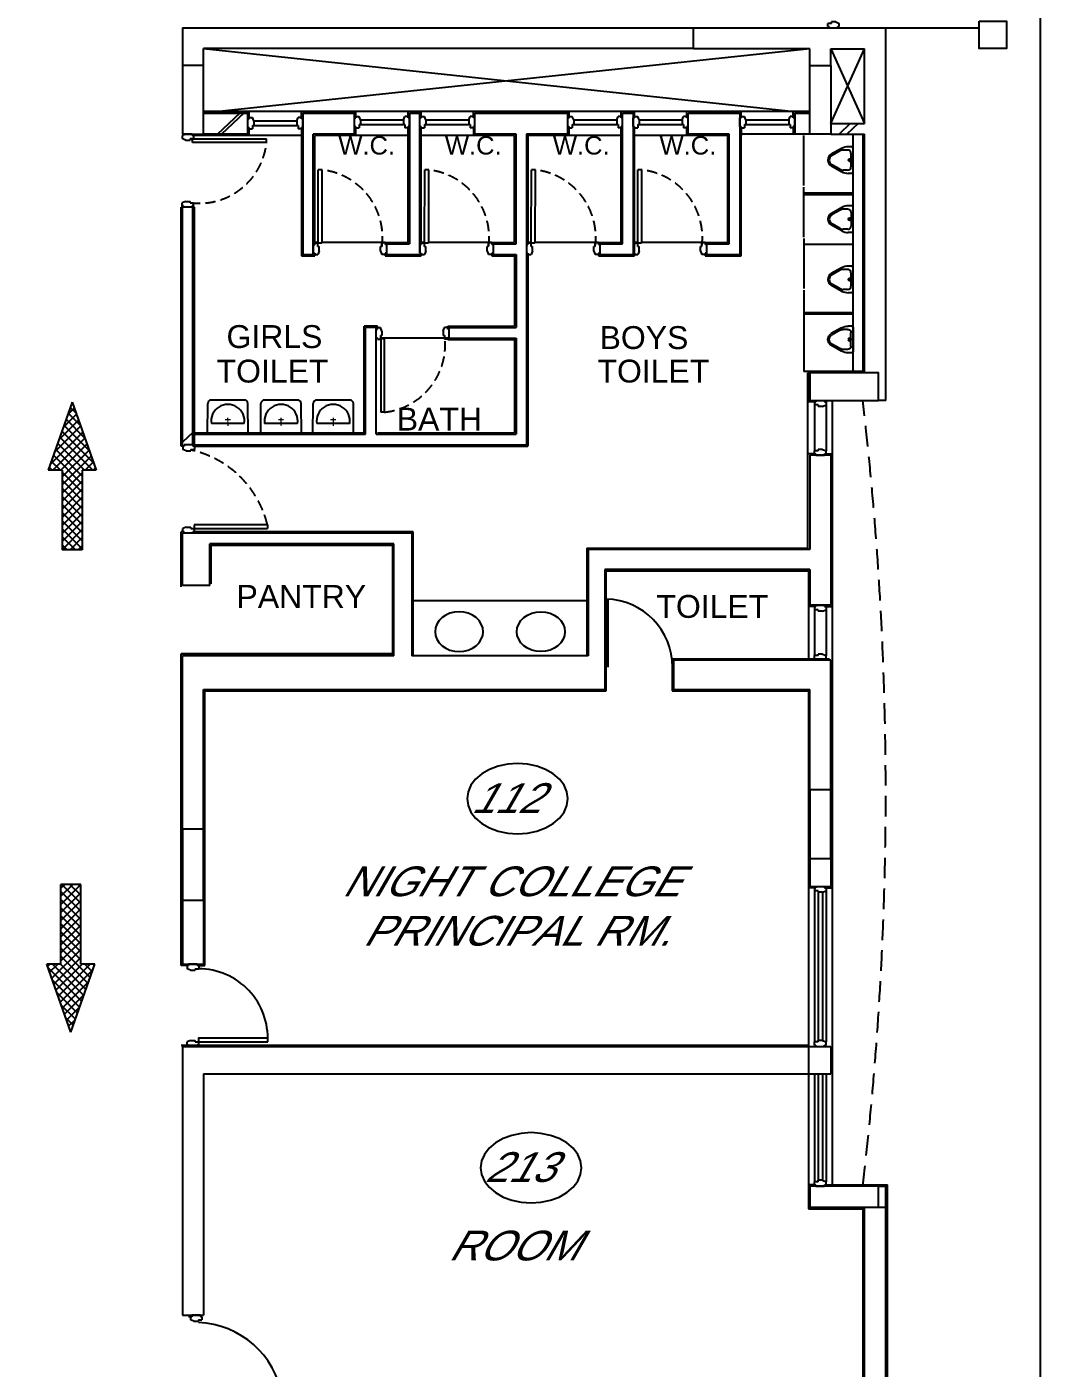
# Model space of a CAD drawing. Extents: x 681461 to 804584, y -183990 to -115925.
# Drawn here: x 742942 to 754016, y -161462 to -146806 of the extents above; entities that cross this region are included whole.
import ezdxf
from ezdxf.enums import TextEntityAlignment as Align

# ---------------------------------------------------------------- set-up
doc = ezdxf.new("R2010")
doc.units = 0
doc.header["$LTSCALE"] = 900
doc.linetypes.add('HIDDEN', pattern=[0.375, 0.25, -0.125])
doc.linetypes.add('HIDDEN2', pattern=[0.1875, 0.125, -0.0625])
for name, color, linetype in [('1', 7, 'CONTINUOUS'), ('CL', 8, 'CONTINUOUS'), ('COL', 6, 'CONTINUOUS'), ('D_R_FREAM', 16, 'CONTINUOUS'), ('DOOR', 163, 'CONTINUOUS'), ('ELE', 50, 'CONTINUOUS'), ('FUR', 2, 'CONTINUOUS'), ('PLASTER_LINE', 8, 'CONTINUOUS'), ('TEXT', 2, 'CONTINUOUS'), ('WALL', 1, 'CONTINUOUS'), ('WIN', 4, 'CONTINUOUS')]:
    doc.layers.add(name, color=color, linetype=linetype)
doc.styles.add('ROMANS', font='arial.ttf')

# ---------------------------------------------------------------- blocks, each defined once
blk = doc.blocks.new('REDFRAME')
at = {"layer": '1', "linetype": 'BYBLOCK'}
for p, q in [((-95, 0), (-95, -15)), ((-95, 0), (0, 0)), ((0, 0), (0, -15)), ((-110, -15), (-110, -50)), ((-110, -15), (-95, -15)), ((-110, -15), (-110, -50)), ((-72, -50), (-110, -50)), ((-72, -50), (-72, -65)), ((-22, -65), (-72, -65)), ((-22, -65), (15, -50)), ((0, -15), (15, -15)), ((15, -15), (15, -50))]:
    blk.add_line(p, q, dxfattribs=at)
blk = doc.blocks.new('A$C271A56B4')
at = {"layer": '1'}
for p, q in [((166, 304), (41, 233)), ((146, 274), (49, 219)), ((240, 284), (186, 284)), ((292, 325), (246, 325)), ((280, 244), (280, 81)), ((305, 12), (305, 313)), ((166, 21), (41, 92)), ((146, 51), (49, 106)), ((240, 41), (186, 41)), ((292, 0), (246, 0)), ((305, 163), (248, 163))]:
    blk.add_line(p, q, dxfattribs=at)
blk.add_circle((264, 163), 16.2, dxfattribs=at)
for centre, radius, start, end in [((81, 163), 81.2, 119.5519, 240.4481), ((81, 163), 65, 119.5519, 240.4481), ((186, 203), 81.2, 90, 119.5519), ((246, 163), 162, 90, 119.5519), ((240, 244), 40.6, 0, 90), ((292, 313), 12.2, 360, 90), ((186, 122), 81.2, 240.4481, 270), ((246, 163), 162, 240.4481, 270), ((240, 81), 40.6, 270, 0), ((292, 12), 12.2, 270, 360)]:
    blk.add_arc(centre, radius, start, end, dxfattribs=at)
blk = doc.blocks.new('*X102')
at = {"layer": 'DOOR', "color": 3, "linetype": 'CONTINUOUS'}
for p, q in [((743315, -156218), (743357, -156176)), ((743315, -156306), (743445, -156176)), ((743315, -156395), (743531, -156179)), ((743531, -156382), (743325, -156176)), ((743531, -156294), (743414, -156176)), ((743531, -156205), (743502, -156176)), ((743531, -156470), (743315, -156254)), ((743315, -156483), (743531, -156267)), ((743531, -156559), (743315, -156343)), ((743315, -156572), (743531, -156356)), ((743531, -156647), (743315, -156431)), ((743315, -156660), (743531, -156444)), ((743531, -156735), (743315, -156519)), ((743315, -156748), (743531, -156532)), ((743531, -156824), (743315, -156608)), ((743315, -156837), (743531, -156621)), ((743531, -156912), (743315, -156696)), ((743315, -156925), (743531, -156709)), ((743531, -157001), (743315, -156785)), ((743315, -157013), (743531, -156797)), ((743215, -157202), (743531, -156886)), ((743635, -157193), (743315, -156873)), ((743612, -157258), (743315, -156961)), ((743169, -157072), (743193, -157047)), ((743543, -157454), (743173, -157085)), ((743192, -157137), (743281, -157047)), ((743566, -157389), (743224, -157047)), ((743238, -157267), (743531, -156974)), ((743261, -157333), (743547, -157047)), ((743284, -157398), (743635, -157047)), ((743307, -157463), (743666, -157105)), ((743589, -157323), (743312, -157047)), ((743658, -157127), (743578, -157047)), ((743681, -157062), (743666, -157047)), ((743519, -157519), (743222, -157222)), ((743330, -157529), (743618, -157241)), ((743496, -157585), (743270, -157358)), ((743353, -157594), (743569, -157378)), ((743473, -157650), (743318, -157495)), ((743376, -157659), (743521, -157515)), ((743450, -157715), (743366, -157631)), ((743399, -157725), (743473, -157651)), ((743427, -157781), (743415, -157768)), ((743422, -157790), (743425, -157788))]:
    blk.add_line(p, q, dxfattribs=at)
blk = doc.blocks.new('*X104')
at = {"layer": 'DOOR', "color": 3, "linetype": 'CONTINUOUS'}
for p, q in [((743436, -150910), (743438, -150908)), ((743291, -151320), (743507, -151104)), ((743340, -151183), (743484, -151039)), ((743576, -151300), (743371, -151094)), ((743388, -151046), (743461, -150973)), ((743528, -151163), (743394, -151029)), ((743480, -151027), (743417, -150964)), ((743195, -151593), (743553, -151235)), ((743243, -151456), (743530, -151169)), ((743673, -151573), (743325, -151225)), ((743625, -151436), (743348, -151160)), ((743225, -151651), (743576, -151300)), ((743574, -151651), (743279, -151356)), ((743663, -151651), (743302, -151290)), ((743313, -151651), (743599, -151365)), ((743545, -151799), (743233, -151486)), ((743545, -151711), (743256, -151421)), ((743329, -151724), (743622, -151431)), ((743329, -151812), (743646, -151496)), ((743221, -151651), (743186, -151617)), ((743309, -151651), (743210, -151552)), ((743545, -151888), (743329, -151672)), ((743329, -151900), (743545, -151684)), ((743579, -151651), (743669, -151561)), ((743667, -151651), (743692, -151626)), ((743545, -151976), (743329, -151760)), ((743329, -151989), (743545, -151773)), ((743545, -152064), (743329, -151848)), ((743329, -152077), (743545, -151861)), ((743545, -152153), (743329, -151937)), ((743329, -152166), (743545, -151950)), ((743545, -152241), (743329, -152025)), ((743329, -152254), (743545, -152038)), ((743545, -152329), (743329, -152113)), ((743329, -152342), (743545, -152126)), ((743545, -152418), (743329, -152202)), ((743329, -152431), (743545, -152215)), ((743545, -152506), (743329, -152290)), ((743329, -152519), (743545, -152303)), ((743473, -152522), (743329, -152379)), ((743415, -152522), (743545, -152391)), ((743385, -152522), (743329, -152467)), ((743503, -152522), (743545, -152480))]:
    blk.add_line(p, q, dxfattribs=at)

msp = doc.modelspace()

# ---------------------------------------------------------------- linework, layer by layer
at = {"layer": 'CL'}
for p, q in [((751333.129, -147977.724), (750733.129, -147977.724)), ((750748.129, -147910.224), (750748.129, -147992.724))]:
    msp.add_line(p, q, dxfattribs=at)
at = {"layer": 'COL', "color": 6}
msp.add_lwpolyline([(751498.129, -147227.724), (751728.129, -147227.724), (751728.129, -147977.724), (751498.129, -147977.724)], close=True, dxfattribs=at)
at = {"layer": 'D_R_FREAM', "color": 16, "linetype": 'BYBLOCK'}
for p, q in [((751550.628, -150902.725), (751550.628, -150937.725)), ((751550.628, -150902.725), (751550.628, -150937.725)), ((751550.628, -150902.725), (751550.628, -150937.725)), ((751550.628, -150902.725), (751550.628, -150937.725)), ((751550.628, -150902.725), (751565.628, -150902.725)), ((751550.628, -150902.725), (751565.628, -150902.725)), ((751588.628, -150937.725), (751550.628, -150937.725)), ((751588.628, -150937.725), (751550.628, -150937.725)), ((751565.628, -150887.725), (751660.628, -150887.725)), ((751565.628, -150887.725), (751660.628, -150887.725)), ((751565.628, -150887.725), (751565.628, -150902.725)), ((751565.628, -150887.725), (751565.628, -150902.725)), ((751588.628, -150937.725), (751588.628, -150952.725)), ((751588.628, -150937.725), (751588.628, -150952.725)), ((751638.628, -150952.725), (751588.628, -150952.725)), ((751638.628, -150952.725), (751588.628, -150952.725)), ((751638.628, -150952.725), (751675.628, -150937.725)), ((751638.628, -150952.725), (751675.628, -150937.725)), ((751660.628, -150887.725), (751660.628, -150902.725)), ((751660.628, -150887.725), (751660.628, -150902.725)), ((751660.628, -150902.725), (751675.628, -150902.725)), ((751660.628, -150902.725), (751675.628, -150902.725)), ((751675.628, -150902.725), (751675.628, -150937.725)), ((751675.628, -150902.725), (751675.628, -150937.725)), ((751588.628, -151437.725), (751550.628, -151437.725)), ((751550.628, -151472.725), (751550.628, -151437.725)), ((751550.628, -151472.725), (751550.628, -151437.725)), ((751550.628, -151472.725), (751565.628, -151472.725)), ((751565.628, -151487.725), (751565.628, -151472.725)), ((751565.628, -151487.725), (751660.628, -151487.725)), ((751638.628, -151422.725), (751588.628, -151422.725)), ((751588.628, -151437.725), (751588.628, -151422.725)), ((751638.628, -151422.725), (751675.628, -151437.725)), ((751660.628, -151472.725), (751675.628, -151472.725)), ((751660.628, -151487.725), (751660.628, -151472.725)), ((751675.628, -151472.725), (751675.628, -151437.725)), ((751550.628, -153140.724), (751550.628, -153175.724)), ((751550.628, -153140.724), (751550.628, -153175.724)), ((751550.628, -153140.724), (751565.628, -153140.724)), ((751565.628, -153125.724), (751565.628, -153140.724)), ((751565.628, -153125.724), (751660.628, -153125.724)), ((751660.628, -153125.724), (751660.628, -153140.724)), ((751660.628, -153140.724), (751675.628, -153140.724)), ((751675.628, -153140.724), (751675.628, -153175.724)), ((751588.628, -153175.724), (751550.628, -153175.724)), ((751588.628, -153175.724), (751588.628, -153190.724)), ((751638.628, -153190.724), (751588.628, -153190.724)), ((751638.628, -153190.724), (751675.628, -153175.724)), ((751550.628, -153710.724), (751550.628, -153675.724)), ((751550.628, -153710.724), (751550.628, -153675.724)), ((751588.628, -153675.724), (751550.628, -153675.724)), ((751550.628, -153710.724), (751565.628, -153710.724)), ((751565.628, -153725.724), (751565.628, -153710.724)), ((751638.628, -153660.724), (751588.628, -153660.724)), ((751588.628, -153675.724), (751588.628, -153660.724)), ((751638.628, -153660.724), (751675.628, -153675.724)), ((751660.628, -153710.724), (751675.628, -153710.724)), ((751660.628, -153725.724), (751660.628, -153710.724)), ((751675.628, -153710.724), (751675.628, -153675.724))]:
    msp.add_line(p, q, dxfattribs=at)
at = {"layer": 'DOOR', "color": 7}
for p, q in [((744643.129, -146817.725), (750227.746, -146817.725)), ((744643.129, -146817.725), (744643.129, -147227.724)), ((750227.746, -147042.725), (744873.129, -147042.725)), ((744873.129, -147227.724), (744873.129, -147042.725)), ((751728.129, -151487.725), (751498.129, -151487.725)), ((751498.129, -151487.725), (751498.129, -151610.724)), ((751728.129, -151487.725), (751728.129, -153125.724)), ((751498.129, -151559.748), (751498.129, -152517.725)), ((751498.129, -151610.724), (751498.129, -151625.724)), ((747148.129, -152338.724), (744643.129, -152338.724)), ((744643.129, -152908.724), (744643.129, -152338.724)), ((747148.129, -152338.724), (747148.129, -153677.725)), ((746953.129, -152453.724), (744943.129, -152453.724)), ((744943.129, -152908.724), (744943.129, -152453.724)), ((746953.129, -153677.725), (746953.129, -152453.724)), ((749078.129, -152517.725), (749078.129, -153677.725)), ((751498.129, -152517.725), (749078.129, -152517.725)), ((751498.129, -152735.724), (749258.129, -152735.724)), ((749258.129, -152735.724), (749258.129, -154047.724)), ((751498.129, -152735.724), (751498.129, -153125.724)), ((744943.129, -152908.724), (744643.129, -152908.724)), ((751728.129, -153125.724), (751498.129, -153125.724)), ((744643.129, -155572.724), (744643.129, -153677.725)), ((746953.129, -153677.725), (744643.129, -153677.725)), ((749078.129, -153677.725), (747148.129, -153677.725)), ((751728.128, -153725.724), (750008.129, -153725.724)), ((750008.129, -153725.724), (750008.129, -154047.724)), ((751728.128, -155144.725), (751728.128, -153725.724)), ((744873.129, -155572.724), (744873.129, -154047.724)), ((744873.129, -154047.724), (749258.129, -154047.724)), ((750008.129, -154047.724), (751498.128, -154047.724)), ((751498.128, -155144.725), (751498.128, -154047.724)), ((751498.129, -155894.725), (751498.129, -156197.724)), ((751728.129, -155894.725), (751728.129, -156197.724)), ((751498.129, -156197.724), (751728.129, -156197.724)), ((744643.129, -156347.724), (744643.129, -157047.724)), ((744873.129, -156347.724), (744873.129, -157047.724)), ((744643.129, -157047.724), (744873.129, -157047.724)), ((744643.129, -157947.724), (751728.129, -157947.724)), ((744643.129, -157947.724), (744643.129, -160884.725)), ((744873.129, -158247.724), (746863.129, -158247.724)), ((744873.129, -158247.724), (744873.129, -160884.725)), ((746863.129, -158247.724), (751728.129, -158247.724)), ((752327.746, -162289.725), (752327.746, -159474.725)), ((752097.746, -161989.725), (752097.746, -159704.725)), ((744643.129, -160884.725), (744873.129, -160884.725))]:
    msp.add_line(p, q, dxfattribs=at)
at = {"layer": 'DOOR', "color": 222, "linetype": 'BYBLOCK'}
msp.add_line((752327.746, -146817.725), (753347.517, -146817.725), dxfattribs=at)
at = {"layer": 'DOOR'}
for p, q in [((744751.729, -148028.884), (745562.272, -148029.983)), ((744751.729, -148069.466), (744751.729, -148028.884)), ((745562.272, -148070.566), (745562.272, -148029.983)), ((745562.272, -148070.566), (744751.729, -148069.466)), ((746124.303, -149169.124), (746125.388, -148369.124)), ((746165.97, -148369.124), (746125.388, -148369.124)), ((746165.97, -148369.124), (746164.885, -149169.124)), ((747289.303, -149169.124), (747290.388, -148369.124)), ((747330.97, -148369.124), (747290.388, -148369.124)), ((747330.97, -148369.124), (747329.885, -149169.124)), ((748454.303, -149169.124), (748455.388, -148369.124)), ((748495.97, -148369.124), (748455.388, -148369.124)), ((748495.97, -148369.124), (748494.885, -149169.124)), ((749619.303, -149169.124), (749620.388, -148369.124)), ((749660.97, -148369.124), (749620.388, -148369.124)), ((749660.97, -148369.124), (749659.885, -149169.124)), ((746164.885, -149169.124), (746124.303, -149169.124)), ((747329.885, -149169.124), (747289.303, -149169.124)), ((748494.885, -149169.124), (748454.303, -149169.124)), ((749659.885, -149169.124), (749619.303, -149169.124)), ((746809.303, -150216.325), (746810.388, -151016.325)), ((746849.885, -150216.325), (746809.303, -150216.325)), ((746850.97, -151016.325), (746849.885, -150216.325)), ((746850.97, -151016.325), (746810.388, -151016.325)), ((745571.729, -152245.883), (744771.729, -152246.968)), ((744771.729, -152246.968), (744771.729, -152287.55)), ((745571.729, -152245.883), (745571.729, -152286.465)), ((744771.729, -152287.55), (745571.729, -152286.465))]:
    msp.add_line(p, q, dxfattribs=at)
at = {"layer": 'DOOR', "color": 3, "linetype": 'BYBLOCK'}
for p, q in [((743437.371, -150906.205), (743174.371, -151651.205)), ((743437.371, -150906.205), (743700.371, -151651.205)), ((743329.371, -151651.205), (743174.371, -151651.205)), ((743329.371, -151651.205), (743329.371, -152522.205)), ((743700.371, -151651.205), (743545.371, -151651.205)), ((743545.371, -151651.205), (743545.371, -152522.205)), ((743545.371, -152522.205), (743329.371, -152522.205)), ((743315.129, -157047.125), (743315.129, -156176.125)), ((743531.129, -156176.125), (743315.129, -156176.125)), ((743531.129, -157047.125), (743531.129, -156176.125)), ((743423.129, -157792.125), (743160.129, -157047.125)), ((743315.129, -157047.125), (743160.129, -157047.125)), ((743423.129, -157792.125), (743686.129, -157047.125)), ((743686.129, -157047.125), (743531.129, -157047.125))]:
    msp.add_line(p, q, dxfattribs=at)
at = {"layer": 'DOOR', "color": 1}
for p, q in [((749273.868, -153802.534), (749273.868, -153058.542)), ((749294.131, -153802.507), (749294.131, -153059.363))]:
    msp.add_line(p, q, dxfattribs=at)
at = {"layer": 'DOOR', "color": 4, "linetype": 'BYBLOCK'}
for p, q in [((744695.629, -157062.724), (744628.129, -157062.724)), ((744820.629, -157062.724), (744888.129, -157062.724)), ((751728.129, -157947.724), (751728.129, -158247.724))]:
    msp.add_line(p, q, dxfattribs=at)
at = {"layer": 'DOOR', "color": 222, "linetype": 'BYBLOCK'}
for points in [[(732248.639, -120785.896), (754015.639, -120785.896), (754015.639, -183989.95), (732248.639, -183989.95)], [(753348.142, -146742.312), (753648.142, -146742.312), (753648.142, -147042.312), (753348.142, -147042.312)]]:
    msp.add_lwpolyline(points, close=True, dxfattribs=at)
at = {"layer": 'DOOR', "color": 4, "linetype": 'BYBLOCK'}
for points in [[(747666.463, -153197.001), (747615.252, -153201.189), (747566.01, -153213.595), (747520.627, -153233.741), (747480.849, -153260.854), (747448.204, -153293.89), (747423.946, -153331.58), (747409.009, -153372.477), (747403.965, -153415.008), (747409.009, -153457.54), (747423.946, -153498.436), (747448.204, -153536.127), (747480.849, -153569.163), (747520.627, -153596.275), (747566.01, -153616.422), (747615.252, -153628.827), (747666.463, -153633.016), (747717.674, -153628.827), (747766.917, -153616.422), (747812.3, -153596.275), (747852.078, -153569.163), (747884.723, -153536.127), (747908.981, -153498.436), (747923.918, -153457.54), (747928.962, -153415.008), (747923.918, -153372.477), (747908.981, -153331.58), (747884.723, -153293.89), (747852.078, -153260.854), (747812.3, -153233.741), (747766.917, -153213.595), (747717.674, -153201.189)], [(748559.794, -153197.001), (748611.005, -153201.189), (748660.248, -153213.595), (748705.63, -153233.741), (748745.408, -153260.854), (748778.053, -153293.89), (748802.311, -153331.58), (748817.249, -153372.477), (748822.292, -153415.008), (748817.249, -153457.54), (748802.311, -153498.436), (748778.053, -153536.127), (748745.408, -153569.163), (748705.63, -153596.275), (748660.248, -153616.422), (748611.005, -153628.827), (748559.794, -153633.016), (748508.583, -153628.827), (748459.34, -153616.422), (748413.957, -153596.275), (748374.179, -153569.163), (748341.534, -153536.127), (748317.276, -153498.436), (748302.339, -153457.54), (748297.295, -153415.008), (748302.339, -153372.477), (748317.276, -153331.58), (748341.534, -153293.89), (748374.179, -153260.854), (748413.957, -153233.741), (748459.34, -153213.595), (748508.583, -153201.189)], [(747753.639, -155238.95), (747764.226, -155313.865), (747795.581, -155385.901), (747846.499, -155452.289), (747915.023, -155510.479), (747998.52, -155558.235), (748093.781, -155593.72), (748197.144, -155615.572), (748304.639, -155622.95), (748412.134, -155615.572), (748515.498, -155593.72), (748610.758, -155558.235), (748694.255, -155510.479), (748762.779, -155452.289), (748813.697, -155385.901), (748845.052, -155313.865), (748855.639, -155238.95), (748845.052, -155164.036), (748813.697, -155092), (748762.779, -155025.611), (748694.255, -154967.421), (748610.758, -154919.666), (748515.498, -154884.181), (748412.134, -154862.329), (748304.639, -154854.95), (748197.144, -154862.329), (748093.781, -154884.181), (747998.52, -154919.666), (747915.023, -154967.421), (747846.499, -155025.611), (747795.581, -155092), (747764.226, -155164.036)], [(747901.639, -159272.95), (747912.226, -159347.865), (747943.581, -159419.901), (747994.499, -159486.289), (748063.023, -159544.479), (748146.52, -159592.235), (748241.781, -159627.72), (748345.144, -159649.572), (748452.639, -159656.95), (748560.134, -159649.572), (748663.498, -159627.72), (748758.758, -159592.235), (748842.255, -159544.479), (748910.779, -159486.289), (748961.697, -159419.901), (748993.052, -159347.865), (749003.639, -159272.95), (748993.052, -159198.036), (748961.697, -159126), (748910.779, -159059.611), (748842.255, -159001.421), (748758.758, -158953.666), (748663.498, -158918.181), (748560.134, -158896.329), (748452.639, -158888.95), (748345.144, -158896.329), (748241.781, -158918.181), (748146.52, -158953.666), (748063.023, -159001.421), (747994.499, -159059.611), (747943.581, -159126), (747912.226, -159198.036)]]:
    msp.add_lwpolyline(points, close=True, dxfattribs=at)
at = {"layer": 'DOOR', "linetype": 'HIDDEN2'}
for centre, radius, start, end in [((744824.403, -147992.287), 742.021, 262.3617586, 353.9360175), ((746087.691, -149106.994), 742.021, 352.3617586, 83.9360175), ((747252.691, -149106.994), 742.021, 352.3617586, 83.9360175), ((748417.691, -149106.994), 742.021, 352.3617586, 83.9360175), ((749582.691, -149106.994), 742.021, 352.3617586, 83.9360175), ((746772.691, -150278.455), 742.021, 276.0639825, 7.6382414), ((744498.717, -152509.61), 1104.972, 13.8139644, 77.6459069)]:
    msp.add_arc(centre, radius, start, end, dxfattribs=at)
at = {"layer": 'DOOR', "color": 1}
msp.add_arc((749253.867, -153802.534), 744.261, 359.9999938, 88.4601209, dxfattribs=at)
at = {"layer": 'ELE'}
for p, q in [((751498.129, -147047.725), (744873.129, -147747.724)), ((744873.517, -147042.725), (751498.129, -147747.724))]:
    msp.add_line(p, q, dxfattribs=at)
at = {"layer": 'FUR', "color": 14}
for p, q in [((744916.015, -151257.32), (744919.035, -150922.697)), ((745318.849, -150883.679), (744958.764, -150883.679)), ((745361.599, -151257.32), (745358.578, -150922.697)), ((745498.31, -151257.32), (745501.33, -150922.697)), ((745901.144, -150883.679), (745541.059, -150883.679)), ((745943.894, -151257.32), (745940.873, -150922.697)), ((746067.958, -151257.32), (746070.979, -150922.697)), ((746470.793, -150883.679), (746110.708, -150883.679)), ((746513.542, -151257.32), (746510.521, -150922.697)), ((745318.754, -151141.397), (744958.86, -151141.397)), ((745901.049, -151141.397), (745541.155, -151141.397)), ((746470.697, -151141.397), (746110.803, -151141.397))]:
    msp.add_line(p, q, dxfattribs=at)
at = {"layer": 'FUR', "color": 14, "const_width": 14.175}
for points in [[(745168.332, -151098.092), (745108.568, -151098.631)], [(745139.286, -151166.5), (745138.481, -151077.342)], [(745750.627, -151098.092), (745690.863, -151098.631)], [(745721.581, -151166.5), (745720.776, -151077.342)], [(746320.275, -151098.092), (746260.511, -151098.631)], [(746291.229, -151166.5), (746290.425, -151077.342)]]:
    msp.add_lwpolyline(points, dxfattribs=at)
at = {"layer": 'FUR', "color": 14}
for centre, radius, start, end in [((744958.409, -150923.052), 39.375, 89.4827747, 179.4827747), ((745138.807, -151113.419), 182.109, 351.1624287, 188.8375713), ((745319.204, -150923.052), 39.375, 0.5172253, 90.5172253), ((745540.704, -150923.052), 39.375, 89.4827747, 179.4827747), ((745721.102, -151113.419), 182.109, 351.1624287, 188.8375713), ((745901.5, -150923.052), 39.375, 0.5172253, 90.5172253), ((746110.352, -150923.052), 39.375, 89.4827747, 179.4827747), ((746290.75, -151113.419), 182.109, 351.1624287, 188.8375713), ((746471.148, -150923.052), 39.375, 0.5172253, 90.5172253)]:
    msp.add_arc(centre, radius, start, end, dxfattribs=at)
at = {"layer": 'PLASTER_LINE', "color": 8, "linetype": 'BYBLOCK'}
for p, q in [((751473.129, -150587.725), (751473.129, -151610.724)), ((751473.129, -151584.748), (751473.129, -152502.909)), ((751550.628, -153140.724), (751483.129, -153140.724)), ((751675.628, -153140.724), (751748.128, -153140.724))]:
    msp.add_line(p, q, dxfattribs=at)
at = {"layer": 'PLASTER_LINE', "color": 8}
for p, q in [((751550.628, -151472.725), (751473.129, -151472.725)), ((751660.628, -151472.725), (751753.128, -151472.725))]:
    msp.add_line(p, q, dxfattribs=at)
at = {"layer": 'WALL'}
for p, q in [((750227.746, -146817.725), (750448.129, -146817.725)), ((750227.746, -147047.725), (750227.746, -146817.725)), ((750227.746, -146817.725), (752327.746, -146817.725)), ((752327.746, -150887.725), (752327.746, -146817.725)), ((751498.129, -147047.725), (750227.746, -147047.725)), ((751498.129, -147227.724), (751498.129, -147047.725)), ((751728.129, -147047.725), (752097.746, -147047.725)), ((751728.129, -147227.724), (751728.129, -147047.725)), ((752097.746, -147862.724), (752097.746, -147047.725)), ((745358.129, -147747.724), (744873.129, -147747.724)), ((744873.129, -147747.724), (745358.129, -147747.724)), ((745358.129, -147977.724), (745358.129, -147747.724)), ((745958.129, -147747.724), (745958.129, -147977.724)), ((745958.129, -147747.724), (746523.129, -147747.724)), ((745958.129, -147906.442), (745958.129, -147811.442)), ((746523.129, -147977.724), (746523.129, -147747.724)), ((746523.129, -147895.224), (746523.129, -147800.224)), ((747123.129, -147747.724), (747238.129, -147747.724)), ((747123.129, -147747.724), (747123.129, -149177.724)), ((747123.129, -147895.224), (747123.129, -147800.224)), ((747238.129, -149277.724), (747238.129, -147747.724)), ((747238.129, -147895.224), (747238.129, -147800.224)), ((747838.129, -147977.724), (747838.129, -147747.724)), ((747838.129, -147747.724), (748853.129, -147747.724)), ((748853.129, -147977.724), (748853.129, -147747.724)), ((748853.129, -147895.224), (748853.129, -147800.224)), ((749453.129, -149177.54), (749453.129, -147747.724)), ((749453.129, -147747.724), (749568.129, -147747.724)), ((749568.129, -147747.724), (749568.129, -149292.54)), ((750168.129, -147977.724), (750168.129, -147747.724)), ((750168.129, -147747.724), (750733.129, -147747.724)), ((750733.129, -147747.724), (750733.129, -147977.724)), ((750733.129, -147747.724), (750733.129, -149292.54)), ((751333.129, -147747.724), (751333.129, -147977.724)), ((751333.129, -147747.724), (751498.129, -147747.724)), ((751728.129, -147862.724), (752097.746, -147862.724)), ((745358.129, -147977.724), (744873.129, -147977.724)), ((745958.129, -147977.724), (745958.129, -149292.724)), ((746073.129, -149292.724), (746073.129, -147977.724)), ((746523.129, -147977.724), (746073.129, -147977.724)), ((748288.129, -147977.724), (747838.129, -147977.724)), ((748288.129, -149177.725), (748288.129, -147977.724)), ((748403.129, -147977.724), (748403.129, -151372.725)), ((748853.129, -147977.724), (748403.129, -147977.724)), ((750618.129, -147977.724), (750168.129, -147977.724)), ((750618.129, -149177.54), (750618.129, -147977.724)), ((751498.129, -147977.724), (751333.129, -147977.724)), ((751728.129, -147977.724), (752097.746, -147977.724)), ((752097.746, -150587.725), (752097.746, -147977.724)), ((744773.129, -148777.724), (744628.129, -148777.724)), ((746873.129, -149177.724), (746873.129, -149292.724)), ((746873.129, -149177.724), (747123.129, -149177.724)), ((748038.129, -149177.725), (748288.129, -149177.725)), ((749203.129, -149177.54), (749453.129, -149177.54)), ((749203.129, -149177.54), (749203.129, -149292.725)), ((750368.129, -149177.54), (750618.129, -149177.54)), ((750368.129, -149177.54), (750368.129, -149292.725)), ((745958.129, -149292.724), (746073.129, -149292.724)), ((746873.129, -149292.724), (747238.129, -149292.724)), ((748038.129, -149292.725), (748288.129, -149292.725)), ((748288.129, -149292.725), (748288.129, -150092.725)), ((749203.129, -149292.54), (749568.129, -149292.54)), ((750368.129, -149292.54), (750733.129, -149292.54)), ((746643.129, -151257.725), (746643.129, -150092.725)), ((746758.129, -150092.725), (746643.129, -150092.725)), ((746758.129, -151257.725), (746758.129, -150092.725)), ((747558.129, -150092.725), (748288.129, -150092.725)), ((747558.129, -150207.725), (747558.129, -150092.725)), ((747558.129, -150207.725), (748288.129, -150207.725)), ((748288.129, -150207.725), (748288.129, -151257.725)), ((752327.746, -150887.725), (752248.129, -150887.725)), ((744758.129, -151257.725), (746643.129, -151257.725)), ((744758.129, -151372.725), (748403.129, -151372.725)), ((746758.129, -151257.725), (748288.129, -151257.725)), ((749078.129, -153077.725), (747148.129, -153077.725)), ((749258.129, -153725.724), (749258.129, -153840.724)), ((752248.129, -159474.725), (752327.746, -159474.725))]:
    msp.add_line(p, q, dxfattribs=at)
at = {"layer": 'WALL', "color": 9}
for p, q in [((751728.129, -147047.725), (752097.746, -147862.724)), ((751728.129, -147862.724), (752097.746, -147047.725))]:
    msp.add_line(p, q, dxfattribs=at)
at = {"layer": 'WALL', "color": 8}
for p, q in [((751498.129, -147730.574), (744873.129, -147730.574)), ((745943.129, -147796.442), (745943.129, -147732.724)), ((747108.129, -147785.224), (747108.129, -147732.724)), ((748868.129, -147785.224), (748868.129, -147747.724)), ((749583.129, -147785.224), (749583.129, -147747.724)), ((745943.129, -147992.724), (744763.672, -147992.724)), ((747108.129, -147992.724), (746088.129, -147992.724)), ((747108.129, -149162.724), (747108.129, -147910.225)), ((747253.129, -149167.724), (747253.129, -147910.225)), ((748273.129, -147992.724), (747253.129, -147992.724)), ((748273.129, -149162.725), (748273.129, -147992.724)), ((748418.129, -147992.724), (748418.129, -149167.724)), ((749438.129, -147992.724), (748418.129, -147992.724)), ((749438.129, -149162.724), (749438.129, -147910.225)), ((749583.129, -149307.724), (749583.129, -147910.225)), ((750603.129, -147992.724), (749583.129, -147992.724)), ((750603.129, -149162.724), (750603.129, -147992.724)), ((750748.129, -149307.724), (750748.129, -147910.225)), ((751432.935, -148539.145), (751432.935, -147992.789)), ((751972.935, -150562.725), (751972.935, -147992.789)), ((752082.746, -150572.725), (752082.746, -147992.724)), ((751432.935, -149102.601), (751432.935, -148556.245)), ((751974.237, -148622.412), (751434.237, -148622.412)), ((751434.237, -148639.512), (751974.237, -148639.512)), ((744628.129, -151387.725), (744628.129, -148777.724)), ((744773.129, -151372.725), (744773.129, -148777.724)), ((748023.129, -149162.725), (748273.129, -149162.725)), ((751432.935, -149119.701), (751432.935, -149666.056)), ((751974.237, -149185.867), (751434.237, -149185.867)), ((747253.129, -149307.724), (747253.129, -149292.724)), ((748023.129, -149307.725), (748273.129, -149307.725)), ((748273.129, -149307.725), (748273.129, -150077.725)), ((748418.129, -149292.724), (748418.129, -151387.725)), ((751432.935, -149683.156), (751432.935, -150572.725)), ((751432.935, -149926.675), (751972.935, -149926.675)), ((751972.935, -149943.775), (751432.935, -149943.775)), ((752082.746, -150572.725), (751432.935, -150572.725)), ((751748.128, -153855.724), (751748.128, -150902.725)), ((744648.129, -151387.725), (744628.129, -151387.725)), ((744628.129, -152923.724), (744628.129, -152323.724)), ((744628.129, -155767.724), (744628.129, -153657.725)), ((751748.128, -159459.725), (751748.128, -153855.724)), ((744805.629, -157932.724), (744825.629, -157932.724)), ((751483.129, -159719.725), (752082.746, -159719.725)), ((752082.746, -161974.725), (752082.746, -159719.725))]:
    msp.add_line(p, q, dxfattribs=at)
at = {"layer": 'WALL', "color": 8, "linetype": 'BYBLOCK'}
for p, q in [((745373.129, -147796.442), (745373.129, -147732.724)), ((746538.129, -147785.224), (746538.129, -147732.724)), ((747253.129, -147785.224), (747253.129, -147732.724)), ((747823.129, -147785.224), (747823.129, -147732.724)), ((748868.129, -147785.224), (748868.129, -147732.724)), ((749438.129, -147785.224), (749438.129, -147732.724)), ((749583.129, -147785.224), (749583.129, -147732.724)), ((750153.129, -147785.224), (750153.129, -147732.724)), ((750748.129, -147785.224), (750748.129, -147732.724)), ((751318.129, -147785.224), (751318.129, -147732.724)), ((745268.672, -147747.724), (745026.049, -147977.724)), ((745312.278, -147747.724), (745069.655, -147977.724)), ((747253.129, -147785.224), (747253.129, -147747.724)), ((751940.481, -147862.724), (751819.169, -147977.724)), ((752025.819, -147862.724), (751904.508, -147977.724)), ((745373.129, -147992.724), (745373.129, -147921.442)), ((745943.129, -147921.442), (745943.129, -147992.724)), ((745943.129, -147992.724), (745943.129, -149307.724)), ((746088.129, -149167.724), (746088.129, -147992.724)), ((746538.129, -147992.724), (746538.129, -147910.224)), ((747823.129, -147910.224), (747823.129, -147992.724)), ((748868.129, -147992.724), (748868.129, -147895.224)), ((750153.129, -147992.724), (750153.129, -147895.224)), ((751318.129, -147910.224), (751318.129, -147977.724)), ((746858.129, -149162.724), (746164.894, -149162.724)), ((746858.129, -149162.724), (747108.129, -149162.724)), ((746858.129, -149162.724), (746858.129, -149167.724)), ((748023.129, -149162.724), (747329.894, -149162.724)), ((748023.129, -149162.725), (748023.129, -149167.724)), ((749188.129, -149162.724), (748494.894, -149162.724)), ((749188.129, -149162.724), (749188.129, -149167.724)), ((749188.129, -149162.724), (749438.129, -149162.724)), ((750353.129, -149162.724), (749659.894, -149162.724)), ((750353.129, -149162.724), (750353.129, -149167.724)), ((750353.129, -149162.724), (750603.129, -149162.724)), ((745943.129, -149307.724), (746088.129, -149307.724)), ((746088.129, -149307.724), (746088.129, -149292.724)), ((746858.129, -149292.724), (746858.129, -149307.724)), ((746858.129, -149307.724), (747253.129, -149307.724)), ((748023.129, -149292.724), (748023.129, -149307.725)), ((749188.129, -149292.724), (749188.129, -149307.724)), ((749188.129, -149307.724), (749583.129, -149307.724)), ((750353.129, -149292.724), (750353.129, -149307.724)), ((750353.129, -149307.724), (750748.129, -149307.724)), ((746628.129, -151242.725), (746628.129, -150077.725)), ((746773.129, -150077.725), (746628.129, -150077.725)), ((746773.129, -150092.725), (746773.129, -150077.725)), ((747543.129, -150077.725), (748273.129, -150077.725)), ((747543.129, -150107.725), (747543.129, -150077.725)), ((747543.129, -150077.725), (747543.129, -150077.725)), ((747558.129, -150207.725), (746808.129, -150207.725)), ((747543.129, -150222.725), (747543.129, -150217.725)), ((747543.129, -150222.725), (748273.129, -150222.725)), ((748273.129, -150222.725), (748273.129, -151242.725)), ((751483.129, -150572.725), (751483.129, -150902.725)), ((751550.628, -150902.725), (751473.129, -150902.725)), ((751550.628, -150902.725), (751483.129, -150902.725)), ((744758.129, -151236.622), (744643.129, -151345.639)), ((744773.129, -151242.725), (746628.129, -151242.725)), ((746773.129, -151242.725), (748273.129, -151242.725)), ((744773.129, -151387.725), (748418.129, -151387.725)), ((744648.129, -152323.724), (744628.129, -152323.724)), ((744648.129, -152323.724), (744628.129, -152323.724)), ((747163.129, -152323.724), (744773.129, -152323.724)), ((747163.129, -153662.725), (747163.129, -152323.724)), ((744958.129, -152893.724), (744958.129, -152468.724)), ((744958.129, -152468.724), (746938.129, -152468.724)), ((746938.129, -152468.724), (746938.129, -153657.725)), ((749063.129, -152502.909), (751473.129, -152502.909)), ((749063.129, -152502.909), (749063.129, -153662.725)), ((749273.129, -152750.724), (751483.129, -152750.724)), ((749273.129, -154062.724), (749273.129, -152750.724)), ((751483.129, -152750.724), (751483.129, -153725.724)), ((746938.129, -153657.725), (744628.129, -153657.725)), ((749993.129, -153710.909), (751713.128, -153710.909)), ((749993.129, -153710.909), (749993.129, -154062.724)), ((744888.129, -157062.724), (744888.129, -154062.724)), ((744888.129, -154062.724), (749273.129, -154062.724)), ((749993.129, -154062.724), (751483.129, -154062.724)), ((751483.129, -154062.724), (751483.129, -159719.725)), ((744628.129, -157062.724), (744628.129, -154890.724)), ((744628.129, -155738.476), (744628.129, -156362.724)), ((751550.629, -156212.724), (751483.129, -156212.724)), ((751675.629, -156212.724), (751748.128, -156212.724)), ((751550.629, -156247.724), (751550.629, -157897.724)), ((751588.629, -156262.724), (751588.629, -157882.724)), ((751638.629, -156262.724), (751638.629, -157882.724)), ((751675.629, -156247.724), (751675.629, -157897.724)), ((744628.129, -157932.724), (751483.129, -157932.724)), ((751550.628, -158247.724), (751550.628, -159424.725)), ((751588.628, -158247.724), (751588.628, -159409.725)), ((751638.628, -158247.724), (751638.628, -159409.725)), ((751675.628, -158247.724), (751675.628, -159424.725)), ((751550.628, -159459.725), (751483.129, -159459.725)), ((751675.628, -159459.725), (752347.746, -159459.725)), ((752347.746, -162309.725), (752347.746, -159459.725)), ((752248.129, -159704.725), (752327.746, -159704.725)), ((744730.629, -160899.725), (744710.629, -160899.725))]:
    msp.add_line(p, q, dxfattribs=at)
at = {"layer": 'WALL', "color": 1, "linetype": 'BYBLOCK'}
for p, q in [((745358.129, -147906.442), (745358.129, -147811.442)), ((745358.129, -147811.442), (745373.129, -147811.442)), ((745373.129, -147811.442), (745373.129, -147796.442)), ((745373.129, -147796.442), (745408.129, -147796.442)), ((745423.129, -147833.442), (745408.129, -147796.442)), ((745408.129, -147883.442), (745408.129, -147921.442)), ((745408.129, -147883.442), (745423.129, -147883.442)), ((745423.129, -147833.442), (745423.129, -147883.442)), ((745893.129, -147833.442), (745908.129, -147796.442)), ((745893.129, -147833.442), (745893.129, -147883.442)), ((745908.129, -147883.442), (745893.129, -147883.442)), ((745943.129, -147796.442), (745908.129, -147796.442)), ((745908.129, -147883.442), (745908.129, -147921.442)), ((745943.129, -147811.442), (745943.129, -147796.442)), ((745958.129, -147811.442), (745943.129, -147811.442)), ((746523.129, -147800.224), (746538.129, -147800.224)), ((746538.129, -147785.224), (746573.129, -147785.224)), ((746538.129, -147800.224), (746538.129, -147785.224)), ((746588.129, -147822.224), (746573.129, -147785.224)), ((746573.129, -147872.224), (746588.129, -147872.224)), ((746573.129, -147872.224), (746573.129, -147910.224)), ((746588.129, -147822.224), (746588.129, -147872.224)), ((747058.129, -147822.224), (747073.129, -147785.224)), ((747058.129, -147822.224), (747058.129, -147872.224)), ((747073.129, -147872.224), (747058.129, -147872.224)), ((747108.129, -147785.224), (747073.129, -147785.224)), ((747073.129, -147872.224), (747073.129, -147910.224)), ((747108.129, -147800.224), (747108.129, -147785.224)), ((747123.129, -147800.224), (747108.129, -147800.224)), ((747238.129, -147800.224), (747253.129, -147800.224)), ((747253.129, -147800.224), (747253.129, -147785.224)), ((747253.129, -147785.224), (747288.129, -147785.224)), ((747303.129, -147822.224), (747288.129, -147785.224)), ((747288.129, -147872.224), (747288.129, -147910.224)), ((747288.129, -147872.224), (747303.129, -147872.224)), ((747303.129, -147822.224), (747303.129, -147872.224)), ((747773.129, -147822.224), (747788.129, -147785.224)), ((747773.129, -147822.224), (747773.129, -147872.224)), ((747788.129, -147872.224), (747773.129, -147872.224)), ((747823.129, -147785.224), (747788.129, -147785.224)), ((747788.129, -147872.224), (747788.129, -147910.224)), ((747823.129, -147800.224), (747823.129, -147785.224)), ((747838.129, -147800.224), (747823.129, -147800.224)), ((747838.129, -147895.224), (747838.129, -147800.224)), ((748853.129, -147800.224), (748868.129, -147800.224)), ((748868.129, -147785.224), (748903.129, -147785.224)), ((748868.129, -147800.224), (748868.129, -147785.224)), ((748918.129, -147822.224), (748903.129, -147785.224)), ((748903.129, -147872.224), (748918.129, -147872.224)), ((748903.129, -147872.224), (748903.129, -147910.224)), ((748918.129, -147822.224), (748918.129, -147872.224)), ((749388.129, -147822.224), (749403.129, -147785.224)), ((749388.129, -147822.224), (749388.129, -147872.224)), ((749403.129, -147872.224), (749388.129, -147872.224)), ((749438.129, -147785.224), (749403.129, -147785.224)), ((749403.129, -147872.224), (749403.129, -147910.224)), ((749438.129, -147800.224), (749438.129, -147785.224)), ((749453.129, -147800.224), (749438.129, -147800.224)), ((749453.129, -147895.224), (749453.129, -147800.224)), ((749568.129, -147895.224), (749568.129, -147800.224)), ((749568.129, -147800.224), (749583.129, -147800.224)), ((749583.129, -147800.224), (749583.129, -147785.224)), ((749583.129, -147785.224), (749618.129, -147785.224)), ((749633.129, -147822.224), (749618.129, -147785.224)), ((749618.129, -147872.224), (749618.129, -147910.224)), ((749618.129, -147872.224), (749633.129, -147872.224)), ((749633.129, -147822.224), (749633.129, -147872.224)), ((750103.129, -147822.224), (750118.129, -147785.224)), ((750103.129, -147822.224), (750103.129, -147872.224)), ((750118.129, -147872.224), (750103.129, -147872.224)), ((750153.129, -147785.224), (750118.129, -147785.224)), ((750118.129, -147872.224), (750118.129, -147910.224)), ((750153.129, -147800.224), (750153.129, -147785.224)), ((750168.129, -147800.224), (750153.129, -147800.224)), ((750168.129, -147895.224), (750168.129, -147800.224)), ((750733.129, -147800.224), (750748.129, -147800.224)), ((750733.129, -147895.224), (750733.129, -147800.224)), ((750748.129, -147785.224), (750783.129, -147785.224)), ((750748.129, -147800.224), (750748.129, -147785.224)), ((750798.129, -147822.224), (750783.129, -147785.224)), ((750783.129, -147872.224), (750798.129, -147872.224)), ((750783.129, -147872.224), (750783.129, -147910.224)), ((750798.129, -147822.224), (750798.129, -147872.224)), ((751268.129, -147822.224), (751283.129, -147785.224)), ((751268.129, -147822.224), (751268.129, -147872.224)), ((751283.129, -147872.224), (751268.129, -147872.224)), ((751318.129, -147785.224), (751283.129, -147785.224)), ((751283.129, -147872.224), (751283.129, -147910.224)), ((751318.129, -147800.224), (751318.129, -147785.224)), ((751333.129, -147800.224), (751318.129, -147800.224)), ((751333.129, -147895.224), (751333.129, -147800.224)), ((745358.129, -147906.442), (745373.129, -147906.442)), ((745373.129, -147921.442), (745373.129, -147906.442)), ((745373.129, -147921.442), (745408.129, -147921.442)), ((745373.129, -147921.442), (745408.129, -147921.442)), ((745943.129, -147921.442), (745908.129, -147921.442)), ((745943.129, -147921.442), (745908.129, -147921.442)), ((745958.129, -147906.442), (745943.129, -147906.442)), ((745943.129, -147921.442), (745943.129, -147906.442)), ((746523.129, -147895.224), (746538.129, -147895.224)), ((746538.129, -147910.224), (746538.129, -147895.224)), ((746538.129, -147910.224), (746573.129, -147910.224)), ((746538.129, -147910.224), (746573.129, -147910.224)), ((747108.129, -147910.224), (747073.129, -147910.224)), ((747108.129, -147910.224), (747073.129, -147910.224)), ((747108.129, -147910.224), (747108.129, -147895.224)), ((747123.129, -147895.224), (747108.129, -147895.224)), ((747238.129, -147895.224), (747253.129, -147895.224)), ((747253.129, -147910.224), (747253.129, -147895.224)), ((747253.129, -147910.224), (747288.129, -147910.224)), ((747253.129, -147910.224), (747288.129, -147910.224)), ((747823.129, -147910.224), (747788.129, -147910.224)), ((747823.129, -147910.224), (747788.129, -147910.224)), ((747838.129, -147895.224), (747823.129, -147895.224)), ((747823.129, -147910.224), (747823.129, -147895.224)), ((748853.129, -147895.224), (748868.129, -147895.224)), ((748868.129, -147910.224), (748868.129, -147895.224)), ((748868.129, -147910.224), (748903.129, -147910.224)), ((748868.129, -147910.224), (748903.129, -147910.224)), ((749438.129, -147910.224), (749403.129, -147910.224)), ((749438.129, -147910.224), (749403.129, -147910.224)), ((749438.129, -147910.224), (749438.129, -147895.224)), ((749453.129, -147895.224), (749438.129, -147895.224)), ((749568.129, -147895.224), (749583.129, -147895.224)), ((749583.129, -147910.224), (749583.129, -147895.224)), ((749583.129, -147910.224), (749618.129, -147910.224)), ((749583.129, -147910.224), (749618.129, -147910.224)), ((750153.129, -147910.224), (750118.129, -147910.224)), ((750153.129, -147910.224), (750118.129, -147910.224)), ((750168.129, -147895.224), (750153.129, -147895.224)), ((750153.129, -147910.224), (750153.129, -147895.224)), ((750733.129, -147895.224), (750748.129, -147895.224)), ((750748.129, -147910.224), (750748.129, -147895.224)), ((750748.129, -147910.224), (750783.129, -147910.224)), ((750748.129, -147910.224), (750783.129, -147910.224)), ((751318.129, -147910.224), (751283.129, -147910.224)), ((751318.129, -147910.224), (751283.129, -147910.224)), ((751318.129, -147910.224), (751318.129, -147895.224)), ((751333.129, -147895.224), (751318.129, -147895.224)), ((744643.129, -151387.725), (744643.129, -148777.724)), ((744758.129, -151372.725), (744758.129, -148777.724)), ((746124.311, -149162.724), (746088.129, -149162.724)), ((747289.311, -149162.724), (747253.129, -149162.724)), ((748454.311, -149162.724), (748418.129, -149162.724)), ((749619.311, -149162.724), (749583.129, -149162.724)), ((751550.628, -150902.725), (751565.628, -150902.725)), ((751550.628, -150902.725), (751550.628, -150937.725)), ((751550.628, -150902.725), (751550.628, -150937.725)), ((751588.628, -150937.725), (751550.628, -150937.725)), ((751565.628, -150887.725), (751660.628, -150887.725)), ((751565.628, -150887.725), (751565.628, -150902.725)), ((751588.628, -150937.725), (751588.628, -150952.725)), ((751638.628, -150952.725), (751588.628, -150952.725)), ((751638.628, -150952.725), (751675.628, -150937.725)), ((751660.628, -150887.725), (751660.628, -150902.725)), ((751660.628, -150902.725), (751675.628, -150902.725)), ((751675.628, -150902.725), (751675.628, -150937.725)), ((744758.128, -151372.725), (744758.128, -151387.725)), ((751550.629, -156212.724), (751565.629, -156212.724)), ((751550.629, -156212.724), (751550.629, -156247.724)), ((751550.629, -156212.724), (751550.629, -156247.724)), ((751565.629, -156197.724), (751660.629, -156197.724)), ((751565.629, -156197.724), (751565.629, -156212.724)), ((751660.629, -156197.724), (751660.629, -156212.724)), ((751660.629, -156212.724), (751675.629, -156212.724)), ((751675.629, -156212.724), (751675.629, -156247.724)), ((751588.629, -156247.724), (751550.629, -156247.724)), ((751588.629, -156247.724), (751588.629, -156262.724)), ((751638.629, -156262.724), (751588.629, -156262.724)), ((751638.629, -156262.724), (751675.629, -156247.724)), ((751550.629, -157932.724), (751550.629, -157897.724)), ((751550.629, -157932.724), (751550.629, -157897.724)), ((751588.629, -157897.724), (751550.629, -157897.724)), ((751550.629, -157932.724), (751565.629, -157932.724)), ((751565.629, -157947.724), (751565.629, -157932.724)), ((751565.629, -157947.724), (751660.629, -157947.724)), ((751588.629, -157897.724), (751588.629, -157882.724)), ((751638.629, -157882.724), (751588.629, -157882.724)), ((751638.629, -157882.724), (751675.629, -157897.724)), ((751660.629, -157932.724), (751675.629, -157932.724)), ((751660.629, -157947.724), (751660.629, -157932.724)), ((751675.629, -157932.724), (751675.629, -157897.724)), ((751588.628, -159424.725), (751550.628, -159424.725)), ((751550.628, -159459.725), (751550.628, -159424.725)), ((751550.628, -159459.725), (751550.628, -159424.725)), ((751550.628, -159459.725), (751565.628, -159459.725)), ((751565.628, -159474.725), (751565.628, -159459.725)), ((751638.628, -159409.725), (751588.628, -159409.725)), ((751588.628, -159424.725), (751588.628, -159409.725)), ((751638.628, -159409.725), (751675.628, -159424.725)), ((751660.628, -159459.725), (751675.628, -159459.725)), ((751660.628, -159474.725), (751660.628, -159459.725)), ((751675.628, -159459.725), (751675.628, -159424.725)), ((751565.628, -159474.725), (751660.628, -159474.725))]:
    msp.add_line(p, q, dxfattribs=at)
at = {"layer": 'WALL', "color": 2}
for p, q in [((751728.129, -147977.724), (752097.746, -147977.724)), ((748038.129, -149177.724), (748038.129, -149292.725))]:
    msp.add_line(p, q, dxfattribs=at)
at = {"layer": 'WALL', "color": 6}
for points in [[(744643.129, -147977.724), (744873.129, -147977.724), (744873.129, -147227.724), (744643.129, -147227.724)], [(751498.129, -150887.725), (752248.129, -150887.725), (752248.129, -150587.725), (751498.129, -150587.725)], [(751498.129, -155894.725), (751728.129, -155894.725), (751728.129, -155144.725), (751498.129, -155144.725)], [(744643.129, -156347.724), (744873.129, -156347.724), (744873.129, -155572.724), (744643.129, -155572.724)], [(752248.129, -159704.725), (752248.129, -159474.725), (751498.129, -159474.725), (751498.129, -159704.725)]]:
    msp.add_lwpolyline(points, close=True, dxfattribs=at)
at = {"layer": 'WALL', "color": 8, "linetype": 'BYBLOCK'}
msp.add_lwpolyline([(745575.472, -157854.94), (744817.229, -157855.968), (744817.229, -157896.55), (745574.44, -157895.523)], dxfattribs=at)
at = {"layer": 'WALL', "color": 5, "linetype": 'HIDDEN'}
msp.add_arc((715399.035, -155181.225), 36929.148, 353.3235116, 6.6764884, dxfattribs=at)
at = {"layer": 'WALL', "color": 8, "linetype": 'BYBLOCK'}
for centre, radius, start, end in [((744817.229, -157855.968), 758.244, 357.0096815, 89.743086), ((744783.651, -161926.665), 962.325, 9.2622216, 87.9704817)]:
    msp.add_arc(centre, radius, start, end, dxfattribs=at)
at = {"layer": 'WIN', "linetype": 'BYBLOCK'}
for p, q in [((745423.129, -147833.442), (745893.129, -147833.442)), ((745423.129, -147883.442), (745893.129, -147883.442)), ((746588.129, -147822.224), (747058.129, -147822.224)), ((746588.129, -147872.224), (747058.129, -147872.224)), ((747303.129, -147822.224), (747773.129, -147822.224)), ((747303.129, -147872.224), (747773.129, -147872.224)), ((748918.129, -147822.224), (749388.129, -147822.224)), ((748918.129, -147872.224), (749388.129, -147872.224)), ((749633.129, -147822.224), (750103.129, -147822.224)), ((749633.129, -147872.224), (750103.129, -147872.224)), ((750798.129, -147822.224), (751268.129, -147822.224)), ((750798.129, -147872.224), (751268.129, -147872.224)), ((751550.628, -150937.725), (751550.628, -151437.725)), ((751550.628, -150937.725), (751550.628, -151437.725)), ((751675.628, -150937.725), (751675.628, -151437.725)), ((751675.628, -150937.725), (751675.628, -151437.725)), ((751550.628, -153175.724), (751550.628, -153675.724)), ((751675.628, -153175.724), (751675.628, -153675.724))]:
    msp.add_line(p, q, dxfattribs=at)

# ---------------------------------------------------------------- block references
at = {"layer": 'DOOR', "color": 3, "linetype": 'BYBLOCK'}
for name in ['*X104', '*X102']:
    msp.add_blockref(name, (0, 0), dxfattribs=at)
at = {"layer": 'FUR', "xscale": 0.8999982001259923, "yscale": 0.899998200009577, "zscale": 0.8999982000000001}
for p in [(751695.868, -148407.942), (751697.17, -149054.664), (751695.868, -149712.205)]:
    msp.add_blockref('A$C271A56B4', p, dxfattribs=at)
at = {"layer": 'FUR', "xscale": -0.8999982001259923, "yscale": 0.899998200009577, "zscale": 0.8999982000000001, "rotation": 180}
msp.add_blockref('A$C271A56B4', (751695.868, -150074.978), dxfattribs=at)
at = {"layer": 'WALL', "color": 8, "linetype": 'BYBLOCK', "xscale": -1}
for p, rotation in [((751805.629, -146817.725), 180), ((746073.129, -149277.724), 90), ((747238.129, -149277.724), 90), ((748403.129, -149277.724), 90), ((749568.129, -149277.724), 90), ((747558.129, -150107.725), 270)]:
    msp.add_blockref('REDFRAME', p, dxfattribs=dict(at, rotation=rotation))
for p in [(744653.672, -147977.724), (744663.129, -151372.725), (744710.629, -157047.724), (744745.629, -160884.725)]:
    msp.add_blockref('REDFRAME', p, dxfattribs=at)
at = {"layer": 'WALL', "color": 8, "linetype": 'BYBLOCK'}
for p, rotation in [((744653.672, -148777.724), 180), ((746758.129, -150107.725), 90), ((744663.129, -152338.724), 180), ((744710.629, -157947.724), 180), ((744710.629, -157947.724), 180)]:
    msp.add_blockref('REDFRAME', p, dxfattribs=dict(at, rotation=rotation))
at = {"layer": 'WALL', "color": 2, "rotation": 270}
for p in [(746873.129, -149277.724), (748038.129, -149277.724), (749203.129, -149277.724), (750368.129, -149277.724)]:
    msp.add_blockref('REDFRAME', p, dxfattribs=at)

# ---------------------------------------------------------------- texts
at = {"layer": 'TEXT', "color": 7, "style": 'ROMANS'}
for p in [(746656.222, -148100.833), (747821.222, -148100.833), (749001.222, -148100.833), (750166.222, -148100.833)]:
    msp.add_text('W.C.', height=200, dxfattribs=at).set_placement(p, align=Align.MIDDLE)
at = {"layer": 'TEXT', "color": 0, "style": 'ROMANS'}
for s, p in [('GIRLS', (745648.164, -150190.236)), ('BOYS', (749686.206, -150201.225)), ('TOILET', (745626.828, -150567.342)), (' TOILET', (749740.607, -150567.174)), ('BATH', (747450.59, -151091.996)), ('PANTRY', (745942.293, -153029.763)), ('TOILET', (750433.293, -153138.763))]:
    msp.add_text(s, height=250, dxfattribs=at).set_placement(p, align=Align.MIDDLE)
at = {"layer": 'TEXT', "color": 4, "style": 'ROMANS', "oblique": 30}
for s, p in [('112', (748172.163, -155230.665)), ('213', (748320.163, -159264.665))]:
    msp.add_text(s, height=325, dxfattribs=at).set_placement(p, align=Align.MIDDLE)
at = {"layer": 'TEXT', "color": 0, "style": 'ROMANS', "oblique": 30}
for s, p in [('NIGHT COLLEGE ', (748288.163, -156142.665)), ('PRINCIPAL RM.', (748288.163, -156682.665)), ('ROOM', (748249.163, -160122.665))]:
    msp.add_text(s, height=325, dxfattribs=at).set_placement(p, align=Align.MIDDLE)

doc.saveas('drawing.dxf')
